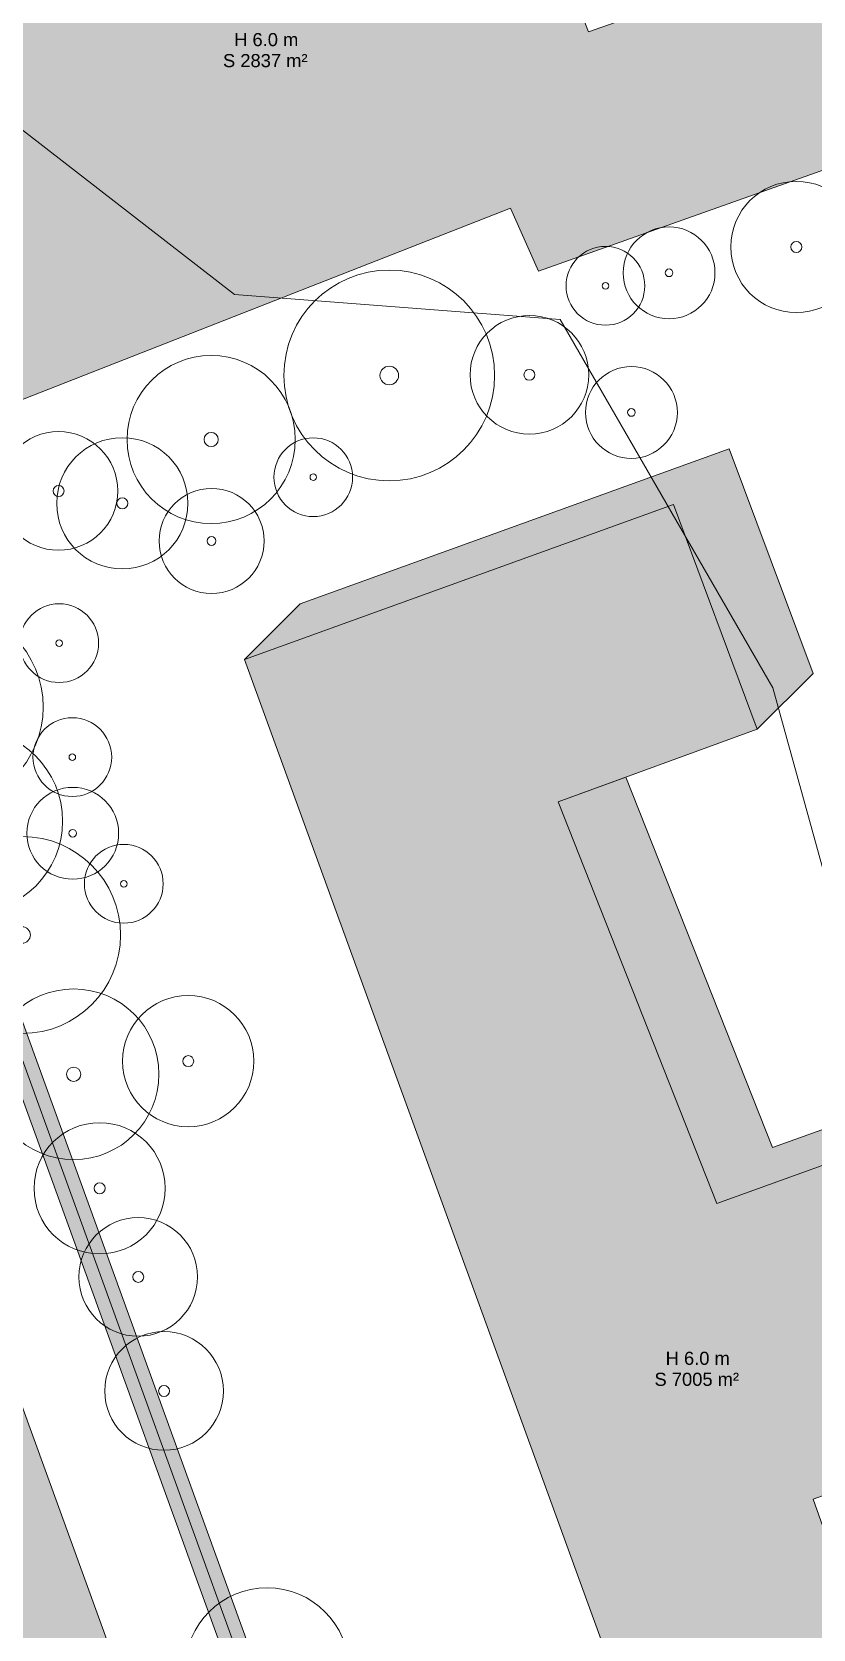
# Model space of a CAD drawing. Header units: metres. Extents: x -3 to 678, y -7 to 632.
# Drawn here: x 518.1 to 577.6, y 62.7 to 184.4 of the extents above; entities that cross this region are included whole.
import ezdxf

# ---------------------------------------------------------------- set-up
doc = ezdxf.new("R2010")
doc.units = ezdxf.units.M
doc.header["$MEASUREMENT"] = 0
for name, color, linetype, lineweight, true_color in [('TPX_BUILDING_AREAS_TEXT', 18, 'CONTINUOUS', 0, 0x000000), ('TPX_BUILDING_HEIGHTS_TEXT', 18, 'CONTINUOUS', 0, 0x000000), ('TPX_BUILDINGS', 18, 'CONTINUOUS', 0, 0x000000), ('TPX_BUILDINGS_HATCH', 7, 'CONTINUOUS', 0, 0xf0f0f0), ('TPX_BUILDINGS_SHADOWS_HATCH', 18, 'CONTINUOUS', 0, 0x000000), ('TPX_BUILDINGS_SHADOWS_OUTLINES', 18, 'CONTINUOUS', 0, 0x000000), ('TPX_CONTOUR_LINES_5M', 252, 'CONTINUOUS', 0, 0x969696), ('TPX_ROADS_AXES', 250, 'CONTINUOUS', 0, 0x323232), ('TPX_ROADS_CONTOURS', 251, 'CONTINUOUS', 0, 0x646464), ('TPX_ROADS_HATCH', 9, 'CONTINUOUS', 0, 0xc8c8c8), ('TPX_VEGETATION_GREEN_SPACES', 85, 'CONTINUOUS', 0, 0x58ba48), ('TPX_VEGETATION_GREEN_SPACES_HATCH', 85, 'CONTINUOUS', 0, 0x58ba48), ('TPX_VEGETATION_TREES_INDIVIDUAL', 116, 'CONTINUOUS', 0, 0x136734)]:
    doc.layers.add(name, color=color, linetype=linetype, lineweight=lineweight, true_color=true_color)
doc.styles.add('TPX_TEXTE', font='arial.ttf')

# ---------------------------------------------------------------- blocks, each defined once
blk = doc.blocks.new('TREETR005_CR064')
at = {"layer": 'TPX_VEGETATION_TREES_INDIVIDUAL'}
for radius in [6.41, 0.542]:
    blk.add_circle((0, 0, 0.04), radius, dxfattribs=at)
blk = doc.blocks.new('TREETR004_CR045')
at = {"layer": 'TPX_VEGETATION_TREES_INDIVIDUAL'}
for radius in [4.52, 0.417]:
    blk.add_circle((0, 0, 0.04), radius, dxfattribs=at)
blk = doc.blocks.new('TREETR003_CR030')
at = {"layer": 'TPX_VEGETATION_TREES_INDIVIDUAL'}
for radius in [3, 0.25]:
    blk.add_circle((0, 0, 0.04), radius, dxfattribs=at)
blk = doc.blocks.new('TREETR007_CR080')
at = {"layer": 'TPX_VEGETATION_TREES_INDIVIDUAL'}
for radius in [8.03, 0.708]:
    blk.add_circle((0, 0, 0.04), radius, dxfattribs=at)
blk = doc.blocks.new('TREETR005_CR062')
at = {"layer": 'TPX_VEGETATION_TREES_INDIVIDUAL'}
for radius in [6.24, 0.542]:
    blk.add_circle((0, 0, 0.04), radius, dxfattribs=at)
blk = doc.blocks.new('TREETR006_CR070')
at = {"layer": 'TPX_VEGETATION_TREES_INDIVIDUAL'}
for radius in [7, 0.583]:
    blk.add_circle((0, 0, 0.04), radius, dxfattribs=at)
blk = doc.blocks.new('TREETR003_CR040')
at = {"layer": 'TPX_VEGETATION_TREES_INDIVIDUAL'}
for radius in [4, 0.333]:
    blk.add_circle((0, 0, 0.04), radius, dxfattribs=at)
blk = doc.blocks.new('TREETR005_CR065')
at = {"layer": 'TPX_VEGETATION_TREES_INDIVIDUAL'}
for radius in [6.5, 0.542]:
    blk.add_circle((0, 0, 0.04), radius, dxfattribs=at)
blk = doc.blocks.new('TREETR004_CR050')
at = {"layer": 'TPX_VEGETATION_TREES_INDIVIDUAL'}
for radius in [5, 0.417]:
    blk.add_circle((0, 0, 0.04), radius, dxfattribs=at)
blk = doc.blocks.new('TREETR003_CR035')
at = {"layer": 'TPX_VEGETATION_TREES_INDIVIDUAL'}
for radius in [3.5, 0.292]:
    blk.add_circle((0, 0, 0.04), radius, dxfattribs=at)
blk = doc.blocks.new('TREETR006_CR075')
at = {"layer": 'TPX_VEGETATION_TREES_INDIVIDUAL'}
for radius in [7.5, 0.625]:
    blk.add_circle((0, 0, 0.04), radius, dxfattribs=at)

msp = doc.modelspace()

# ---------------------------------------------------------------- hatches: boundary and pattern name
at = {"layer": 'TPX_BUILDINGS_HATCH'}
for points in [[(499.45, 200.71), (494.13, 198.67), (508.58, 157.33), (513.49, 158.92), (514.86, 155.42), (554.55, 170.95), (556.68, 166.15), (606.68, 183.91), (600.19, 200.33), (569.4, 190.26), (570.2, 187.82), (560.48, 184.4), (558.64, 189.11), (557.26, 188.75), (555.65, 190.9), (553.59, 192.24), (551.52, 191.42), (549.52, 195.34), (551.89, 196.32), (548.96, 203.59), (544.49, 202.38), (542.94, 205.14), (523.62, 197.78), (524.14, 196.27), (510.99, 191.81), (510.47, 193.52), (503.63, 190.93), (499.45, 200.71)], [(566.95, 148.38), (534.26, 136.56), (577.73, 17.12), (610.18, 28.32), (604.71, 44.92), (588.99, 40.47), (577.6, 72.6), (592.17, 77.79), (598.01, 61.75), (611.03, 66.21), (591.75, 119.8), (580.03, 115.19), (584.77, 100.35), (570.26, 95.13), (558.16, 125.72), (573.34, 131.26), (566.95, 148.38)]]:
    msp.add_hatch(color=256, dxfattribs=at).paths.add_polyline_path(points)
at = {"layer": 'TPX_BUILDINGS_SHADOWS_HATCH'}
for points in [[(538.5, 140.8), (534.26, 136.56), (566.95, 148.38), (573.34, 131.26), (577.59, 135.5), (571.19, 152.62), (538.5, 140.8)], [(563.33, 127.61), (558.16, 125.72), (570.26, 95.13), (584.77, 100.35), (583.99, 102.79), (574.5, 99.38), (563.33, 127.61)]]:
    msp.add_hatch(color=256, dxfattribs=at).paths.add_polyline_path(points)
at = {"layer": 'TPX_ROADS_HATCH'}
msp.add_hatch(color=256, dxfattribs=at).paths.add_polyline_path([(400.55, 138.98), (400.51, 138.22), (406.19, 122.43), (450.21, 0), (452.2, 0), (452.22, 0.34), (408.41, 122.17), (498.69, 154.54), (554.71, 0), (556.7, 0), (556.72, 0.34), (500.23, 156.16), (492.25, 177.57), (491.73, 178.13), (490.97, 178.16), (490.41, 177.64), (490.38, 176.87), (498, 156.42), (407.74, 124.05), (402.39, 138.89), (401.88, 139.46), (401.11, 139.49), (400.55, 138.98)])
at = {"layer": 'TPX_VEGETATION_GREEN_SPACES_HATCH'}
msp.add_hatch(color=256, dxfattribs=at).paths.add_polyline_path([(465.65, 127.55), (348.15, 84.91), (353.87, 71), (388.54, 83.07), (401.86, 49.72), (416.29, 53.88), (431.33, 11.49), (420.03, 7.03), (422.56, 0), (484.27, 0), (477.53, 3.46), (471.15, 21.23), (500.56, 31.93), (530.96, 42.08), (503.42, 117.96), (480.63, 111.2), (477.01, 122.28), (468.11, 120.61), (465.65, 127.55)])

# ---------------------------------------------------------------- linework, layer by layer
at = {"layer": 'TPX_BUILDINGS', "elevation": 0.04}
msp.add_lwpolyline([(514.86, 155.42), (554.55, 170.95), (556.68, 166.15), (606.68, 183.91), (600.19, 200.33), (569.4, 190.26), (570.2, 187.82), (560.48, 184.4), (558.64, 189.11), (557.26, 188.75), (555.65, 190.9), (553.59, 192.24), (551.52, 191.42), (549.52, 195.34), (551.89, 196.32), (548.96, 203.59), (544.49, 202.38), (542.94, 205.14), (523.62, 197.78), (524.14, 196.27), (510.99, 191.81)], dxfattribs=at)
msp.add_lwpolyline([(566.95, 148.38), (534.26, 136.56), (577.73, 17.12), (610.18, 28.32), (604.71, 44.92), (588.99, 40.47), (577.6, 72.6), (592.17, 77.79), (598.01, 61.75), (611.03, 66.21), (591.75, 119.8), (580.03, 115.19), (584.77, 100.35), (570.26, 95.13), (558.16, 125.72), (573.34, 131.26)], close=True, dxfattribs=at)
at = {"layer": 'TPX_BUILDINGS_SHADOWS_OUTLINES', "elevation": 0.04}
for points in [[(538.5, 140.8), (534.26, 136.56), (566.95, 148.38), (573.34, 131.26), (577.59, 135.5), (571.19, 152.62)], [(563.33, 127.61), (558.16, 125.72), (570.26, 95.13), (584.77, 100.35), (583.99, 102.79), (574.5, 99.38)]]:
    msp.add_lwpolyline(points, close=True, dxfattribs=at)
at = {"layer": 'TPX_CONTOUR_LINES_5M', "elevation": 0.05}
msp.add_lwpolyline([(669.99, 99.48), (632.77, 102.34), (607.95, 83.67), (582.79, 104.54), (574.53, 134.41), (558.32, 162.47), (533.51, 164.39), (508.69, 183.6), (434.25, 167.78), (409.44, 146.08), (390.92, 104.54), (409.44, 97.05), (415.13, 74.67), (404.41, 44.8), (408.94, 0)], dxfattribs=at)
at = {"layer": 'TPX_ROADS_AXES', "elevation": 0.03}
msp.add_lwpolyline([(555.78, 0), (499.29, 155.82), (491.32, 177.22)], dxfattribs=at)
at = {"layer": 'TPX_ROADS_CONTOURS', "elevation": 0.03}
msp.add_lwpolyline([(400.55, 138.98), (400.51, 138.22), (406.19, 122.43), (450.21, 0), (452.2, 0), (452.22, 0.34), (408.41, 122.17), (498.69, 154.54), (554.71, 0), (556.7, 0), (556.72, 0.34), (500.23, 156.16), (492.25, 177.57), (491.73, 178.13), (490.97, 178.16), (490.41, 177.64), (490.38, 176.87), (498, 156.42), (407.74, 124.05), (402.39, 138.89), (401.88, 139.46), (401.11, 139.49)], close=True, dxfattribs=at)
at = {"layer": 'TPX_VEGETATION_GREEN_SPACES', "elevation": 0}
msp.add_lwpolyline([(465.65, 127.55), (348.15, 84.91), (353.87, 71), (388.54, 83.07), (401.86, 49.72), (416.29, 53.88), (431.33, 11.49), (420.03, 7.03), (422.56, 0), (484.27, 0), (477.53, 3.46), (471.15, 21.23), (500.56, 31.93), (530.96, 42.08), (503.42, 117.96), (480.63, 111.2), (477.01, 122.28), (468.11, 120.61)], close=True, dxfattribs=at)

# ---------------------------------------------------------------- block references
at = {"layer": 'TPX_VEGETATION_TREES_INDIVIDUAL'}
for name, p in [('TREETR004_CR050', (576.32, 168, 0.04)), ('TREETR003_CR035', (566.62, 166.03, 0.04)), ('TREETR003_CR030', (561.77, 165.04, 0.04)), ('TREETR007_CR080', (545.3, 158.21, 0.04)), ('TREETR004_CR045', (555.98, 158.26, 0.04)), ('TREETR005_CR064', (531.73, 153.33, 0.04)), ('TREETR003_CR035', (563.75, 155.39, 0.04)), ('TREETR004_CR045', (520.1, 149.41, 0.04)), ('TREETR004_CR050', (524.96, 148.47, 0.04)), ('TREETR003_CR030', (539.51, 150.46, 0.04)), ('TREETR003_CR040', (531.76, 145.6, 0.04)), ('TREETR006_CR075', (511.43, 132.95, 0.04)), ('TREETR003_CR030', (520.15, 137.82, 0.04)), ('TREETR003_CR030', (521.15, 129.13, 0.04)), ('TREETR006_CR070', (513.41, 124.26, 0.04)), ('TREETR003_CR035', (521.18, 123.33, 0.04)), ('TREETR006_CR075', (517.33, 115.58, 0.04)), ('TREETR003_CR030', (525.07, 119.48, 0.04)), ('TREETR005_CR065', (521.25, 104.97, 0.04)), ('TREETR004_CR050', (529.98, 105.97, 0.04)), ('TREETR004_CR050', (523.23, 96.28, 0.04)), ('TREETR004_CR045', (526.17, 89.53, 0.04)), ('TREETR004_CR045', (528.14, 80.84, 0.04)), ('TREETR005_CR062', (535.99, 59.61, 0.04))]:
    msp.add_blockref(name, p, dxfattribs=at)

# ---------------------------------------------------------------- texts
at = {"layer": 'TPX_BUILDING_AREAS_TEXT', "style": 'TPX_TEXTE'}
for s, p in [('S 2837 m²', (532.63, 181.7, 0.05)), ('S 7005 m²', (565.51, 81.23, 0.05))]:
    msp.add_text(s, height=1, dxfattribs=at).set_placement(p)
at = {"layer": 'TPX_BUILDING_HEIGHTS_TEXT', "style": 'TPX_TEXTE'}
for p in [(533.48, 183.3, 0.05), (566.36, 82.83, 0.05)]:
    msp.add_text('H 6.0 m', height=1, dxfattribs=at).set_placement(p)

doc.saveas('drawing.dxf')
